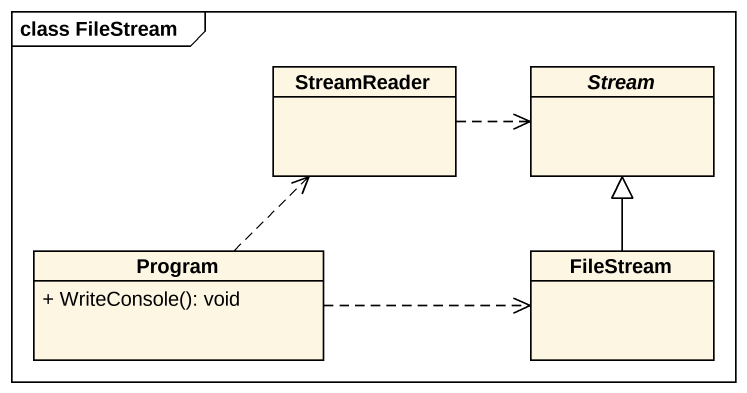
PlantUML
@startuml
mainframe class FileStream
hide circle
hide empty members
skinparam classAttributeIconSize 0
class StreamReader
abstract class Stream
class Program {
  + WriteConsole(): void
}
class FileStream
StreamReader .right.> Stream
Program .up.> StreamReader
Program .right.> FileStream
FileStream -up-|> Stream
@enduml
